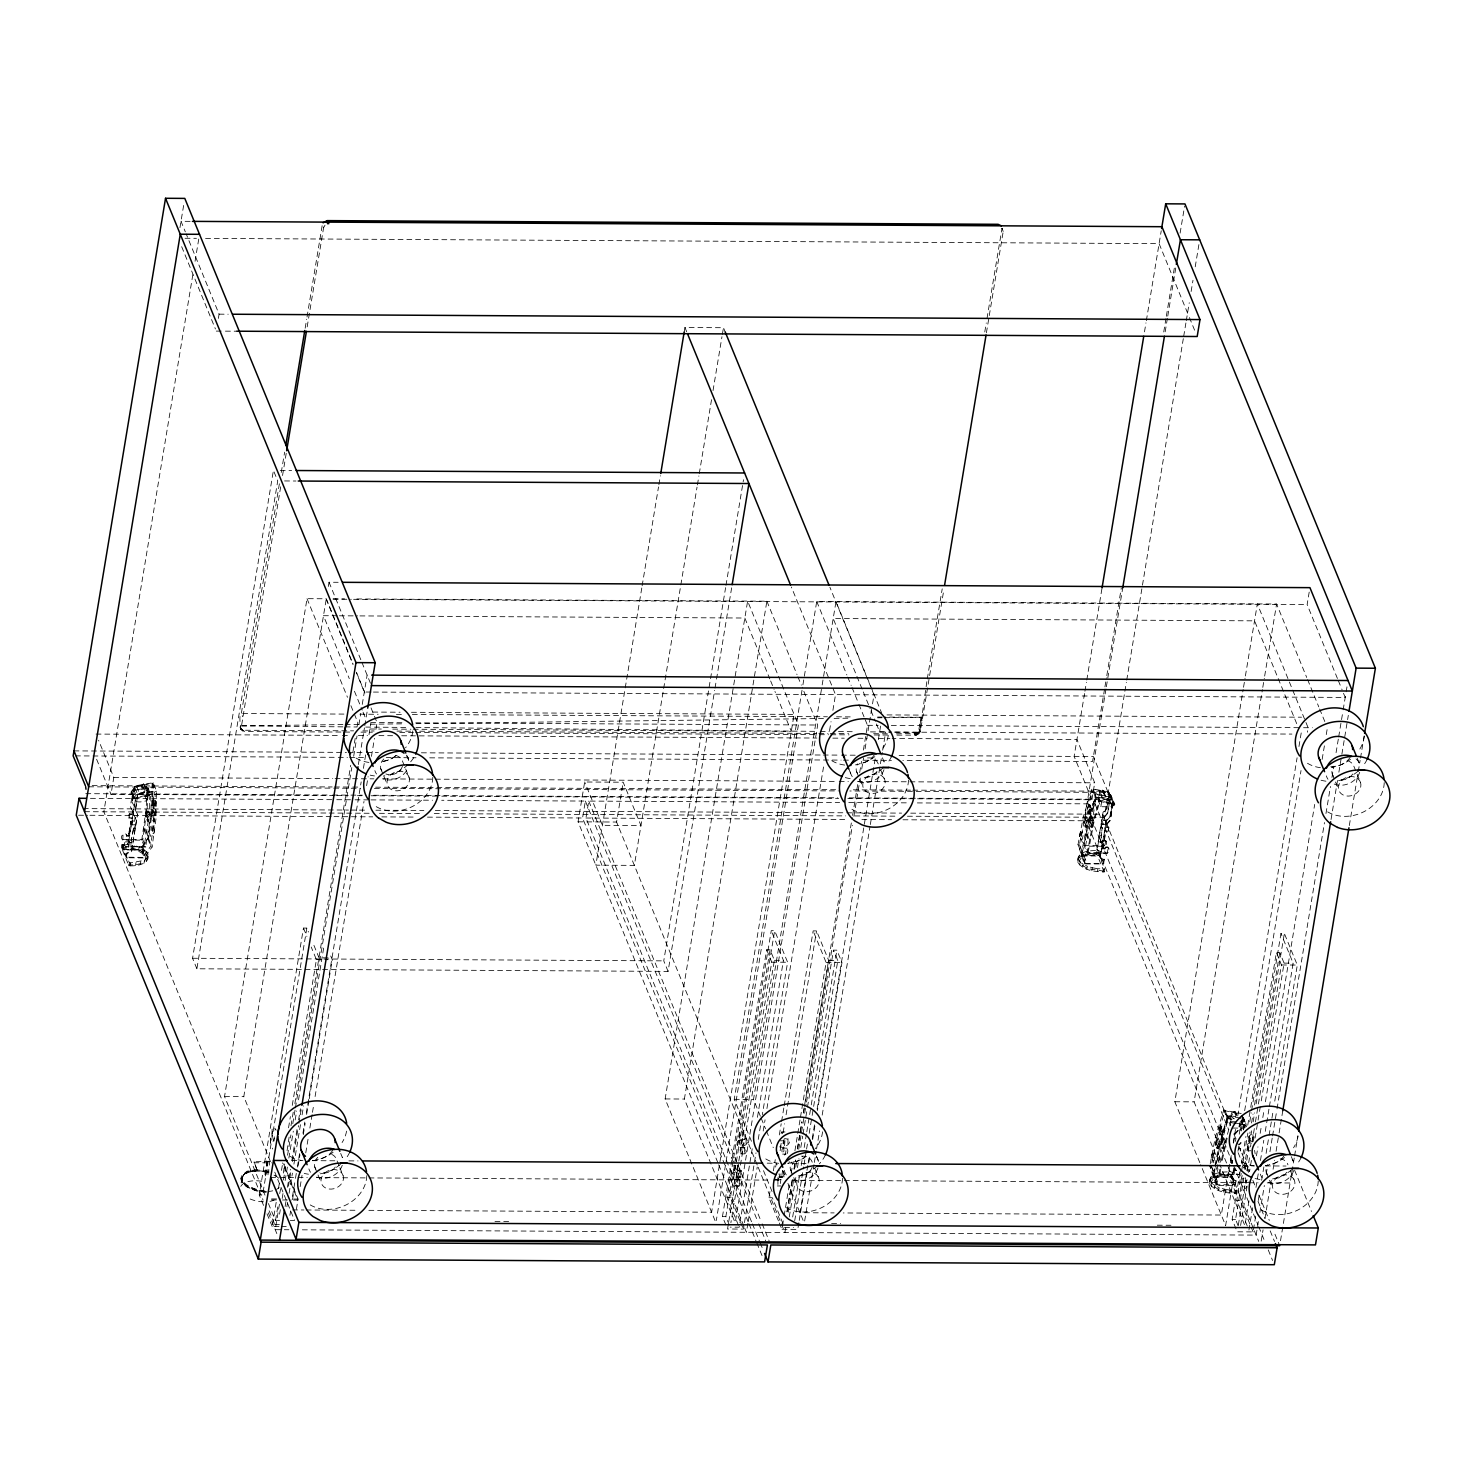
<?xml version="1.0" encoding="UTF-8"?>
<svg xmlns="http://www.w3.org/2000/svg" width="1463" height="1463" viewBox="0 0 1463 1463"><rect width="100%" height="100%" fill="white"/><g stroke="black" fill="none" stroke-linecap="round" stroke-linejoin="round"><path stroke-width="0.75" stroke-dasharray="5 3.75" d="M780.309 1183.512L780.858 1179.763M134.797 786.509L152.152 783.455L151.713 807.594L148.897 831.88L147.763 838.72L141.655 847.059L141.161 849.985L144.215 857.409L126.092 857.19L126.787 852.966L131.359 851.356L137.522 814.159L131.579 851.887L127.007 853.496L126.312 857.72L145.642 857.958L146.099 855.233L152.061 847.095L155.938 819.061L156.614 791.209L153.121 782.705L134.578 785.978L132.145 802.456L134.578 785.978M152.152 783.455C159.668 803.224 152.627 825.662 150.799 846.163L144.709 854.483L144.215 857.409M1114.769 804.211L1112.191 806.771L1100.853 806.716L1098.238 800.334L1099.755 791.209L1102.279 790.02L1106.375 798.396L1111.277 799.456L1114.769 804.211L1110.783 795.104L1108.661 793.074L1103.76 792.013L1103.468 790.495M1243.952 1119.195C1240.715 1120.841 1241.465 1129.271 1245.232 1127.443M1241.355 1115.519L1246.055 1123.968L1246.202 1126.638M153.121 782.705L152.445 810.575L148.568 838.61L142.606 846.748L142.167 849.454L145.642 857.958M153.396 810.118L152.737 816.903L154.475 821.145L153.213 821.145L151.475 816.903L152.262 810.1L153.396 810.118L155.133 814.361L154.475 821.145M896.947 735.103L916.259 735.103L919.002 732.652M280.677 486.795L240.956 729.251L244.65 731.5L351.852 732.103M986.409 332.814L1003.216 231.428L1002.027 228.301L986.629 320.708M273.069 1141.542L274.221 1138.104M780.2 1173.984L779.048 1177.422M1250.572 1146.937L1250.847 1144.432M132.109 814.434L129.476 813.885L132.109 814.434L132.658 811.124L130.298 806.662L132.987 790.441L148.056 787.771L147.196 807.905L142.771 839.634L145.806 847.077L125.397 846.419L144.38 846.528C146.209 826.412 154.511 804.376 145.77 785.156L143.429 783.894L141.49 785.905L144.106 792.269C132.2 792.653 128.598 806.095 146.867 800.645L148.366 791.52L146.044 790.276L144.106 792.269M148.056 787.771C155.334 806.497 147.58 827.674 145.806 847.077M775.591 1167.09L776.304 1163.78L777.164 1164.804M1245.342 1177.733C1250.353 1197.557 1237.369 1183.86 1249.128 1182.086M1090.026 805.052L1091.252 808.051L1090.648 813.007L1088.582 813.135L1090.026 805.052L1088.527 804.668L1087.521 813.117C1093.336 812.312 1088.362 796.183 1089.551 813.135L1090.081 813.666M1223.05 1129.418L1221.751 1134.355L1220.38 1134.483C1218.679 1122.816 1225.994 1127.187 1221.879 1135.032L1220.983 1135.014M342.909 724.569L240.097 725.867C242.803 737.242 237.536 714.968 241.322 713.523L279.396 483.704M144.38 846.528L141.765 840.164L122.801 840.055C118.101 835.775 126.988 830.71 126.531 836.141L128.506 836.159L130.664 821.255L132.091 821.804L130.664 821.255M122.801 840.055L123.02 834.879L126.751 834.879M125.617 846.949C120.899 842.56 129.86 837.677 129.366 843.054L131.341 843.054L131.524 840.073L131.341 843.054M896.435 733.841L919.642 733L926.902 681.228M884.365 717.73L920.922 717.272L918.398 732.341L914.686 733.951L915.198 735.212L915.747 733.841L917.264 734.81L919.477 730.622L920.922 717.272L884.438 717.071M268.808 1169.467L268.79 1172.979M914.686 733.951L916.259 735.103L916.734 733.512L918.179 734.353L918.398 732.341L888.718 732.049L1291.902 734.079M153.213 821.145L154.017 814.342L152.262 810.1M733.823 1165.115L734.298 1170.345L741.247 1170.747L740.772 1177.313L737.37 1177.294L736.584 1175.557L738.669 1164.585M737.224 1165.133L738.285 1173.765L737.37 1177.294M1247.061 1179.8C1246.165 1186.182 1238.832 1179.983 1242.398 1175.649M141.765 840.164L146.19 808.527L147.068 788.52L132.987 790.441M145.715 816.866L146.574 810.063L147.781 810.081L149.519 814.324L148.659 821.127L147.452 821.109L145.715 816.866L146.922 816.884L148.659 821.127M146.922 816.884L147.781 810.081M147.452 821.109L148.312 814.324L146.574 810.063M179.949 227.643L183.68 205.149M192.823 274.751L103.836 811.8L263.084 1200.117M195.054 261.274L198.785 238.798M334.552 795.561L111.005 794.336L113.803 777.402L98.57 740.26M121.356 847.333L121.85 844.389C130.957 844.626 142.313 845.632 148.001 853.734C150.36 864.359 136.534 866.352 128.909 865.767L121.356 847.333C130.463 847.571 141.838 848.595 147.525 856.678L147.781 859.074M122.526 847.278L123.02 844.316M126.312 857.72L122.819 849.235L123.532 845.011L128.086 843.401L135.821 797.335L149.665 794.884M123.532 845.011L123.276 849.893L141.161 849.985M128.817 817.817C138.345 817.561 124.392 820.67 129.476 813.885M127.299 858.232L121.85 844.389M126.531 836.141L126.531 834.331M129.037 818.347L129.695 814.416M128.909 833.709L130.884 821.785M128.506 836.159L128.689 833.179M131.889 813.885L132.658 811.124M123.752 845.541L128.305 843.932L135.821 797.335M128.141 847.626L128.634 844.663M134.925 828.698L133.499 828.149L134.925 828.698L135.492 825.26L131.652 824.711L132.31 820.78L134.943 821.328L132.31 820.78M129.366 843.054L129.366 841.243M131.871 825.242L132.511 821.31M137.833 793.934L135.419 810.411L137.833 793.934L155.188 790.88M133.718 828.68L131.213 840.091L133.499 828.149M134.724 820.798L135.273 817.488L134.943 821.328M218.389 318.404L219.084 314.161L186.203 233.97M134.706 828.168L135.273 824.73L131.652 824.711M128.909 865.767L129.402 862.823L127.354 857.848M130.152 865.84L130.646 862.896L144.49 860.262L148.275 856.129M133.627 848.577L134.121 845.632M146.867 800.645L144.252 794.281L145.77 785.156L147.763 795.232M135.51 865.566L135.986 862.603M138.619 850.076L139.113 847.132M140.229 864.651L140.722 861.707M142.771 852.015L143.264 849.07M144.014 863.207L144.49 860.262M145.806 854.264L146.3 851.32M146.593 861.305L147.068 858.36M147.525 856.678L148.001 853.734M196.883 968.78L192.567 958.265L273.416 470.391L277.732 480.906L196.883 968.78L668.079 971.395L714.657 690.353M281.262 472.439L284.627 452.158M305.164 328.224L306.663 319.208M307.029 316.959L322.335 224.589L323.597 227.679L306.809 329.065M282.542 475.53L286.273 453M264.986 1195.143L224.534 1096.5L307.029 598.678L326.286 598.769L352.967 663.836M270.472 1161.659L243.791 1096.61L326.286 598.769M328.334 586.462L329.029 582.237L338.154 582.292M241.029 1178.959L241.194 1177.953M241.157 1183L241.816 1179.013A19.952 10.15 9.4 0 1 266.522 1171.991M242.492 1177.349L242.657 1176.362M265.992 1192.107L256.409 1190.919L247.156 1187.115A20.317 10.332 9.4 0 1 241.688 1176.289L246.936 1172.174L257.159 1170.546L254.123 1161.768L270.673 1161.421M257.159 1170.546L254.123 1161.768M263.559 1205.421L259.244 1194.905L303.463 928.072L306.846 928.091L308.474 932.041M306.846 928.091L262.627 1194.924L259.244 1194.905M278.976 1226.524L272.191 1226.469L276.269 1201.818M278.5 1188.358L279.25 1183.878M281.481 1170.418L282.597 1163.688M288.54 1127.808L290.387 1116.598M292.253 1105.388L316.41 959.637L311.217 947.018M279.36 1224.659L274.825 1224.641L278.171 1204.451M279.689 1193.589L281.134 1186.511M283.365 1173.07L284.645 1163.999M287.077 1150.65L289.491 1134.721M290.991 1125.705L293.222 1112.191M294.886 1103.559L350.718 765.295M352.949 751.781L355.198 738.248M357.063 727.001L357.813 722.484L354.357 714.09M279.451 1204.177L275.227 1229.688L282.066 1229.725M283.456 1180.019L285.687 1166.505M287.553 1155.24L290.918 1134.941M292.783 1123.675L295.032 1110.143M295.398 1107.893L351.797 767.526M353.68 756.243L357.027 735.962M358.91 724.697L360.776 713.414M362.257 704.398L367.122 675.101M279.561 1214.162L280.311 1209.682M282.176 1198.471L283.292 1191.742M285.139 1180.531L287.37 1167.072M288.851 1158.111L293.313 1131.192M295.179 1119.981L296.66 1111.02M298.525 1099.81L323.78 947.329M287.425 1187.279L290.406 1169.339M291.887 1160.36L297.08 1128.979M298.58 1120L300.427 1108.789M285.12 1206.5L286.273 1199.569M288.467 1186.274L290.753 1172.521M292.563 1161.567L298.525 1125.614M298.891 1123.365L301.579 1107.144M358.362 764.527L364.433 727.879M364.799 725.648L367.414 709.902M286.858 1206.756L287.608 1202.275M289.089 1193.296L292.435 1173.125M293.917 1164.146L300.61 1123.785M302.091 1114.824L303.572 1105.845M292.49 1196.387L295.105 1180.623M295.471 1178.355L296.971 1169.358M297.336 1167.108L299.586 1153.594M302.932 1133.313L304.816 1122.048M306.297 1113.032L361.178 781.9M363.409 768.386L365.659 754.871M369.005 734.591L370.871 723.325M289.893 1215.351L290.643 1210.87M292.509 1199.66L294.356 1188.45M298.068 1166.029L299.933 1154.819M303.28 1134.63L305.145 1123.419M306.627 1114.44L308.858 1100.999M309.223 1098.75L332.266 959.728L330.565 955.595M296.44 1209.17L298.031 1199.057L283.639 1163.981M300.171 1186.639L302.036 1175.374M305.767 1152.844L308.382 1137.08M309.863 1128.064L312.113 1114.55M312.479 1112.301L313.612 1105.534M315.094 1096.537L363.994 801.431M366.61 785.668L368.109 776.652M371.456 756.389L374.455 738.358M375.936 729.36L377.07 722.594L374.473 716.285M717.858 1162.664L578.068 821.822L584.67 781.992L623.183 782.211L640.959 825.553L602.445 825.333L584.67 781.992M748.142 1221.733L582.548 818L585.365 801.066L441.68 800.279M751.543 1221.751L585.95 818.018L588.766 801.084L839.634 802.474M641.782 587.998L595.843 865.163L634.357 865.383L697.028 487.161M642.147 585.767L658.515 486.941M658.899 484.71L660.38 475.713M684.19 331.991L684.94 327.511L723.454 327.712L725.191 331.936M757.231 1164.987L616.581 822.041L623.183 782.211M697.412 484.911L698.893 475.932M699.259 473.683L711.548 399.582M713.03 390.603L721.972 336.691M722.338 334.46L723.454 327.712M668.079 971.395L663.763 960.862L725.611 587.651M725.977 585.401L743.497 479.736M715.023 688.104L716.139 681.356M716.523 679.106L731.793 586.937M715.06 1220.654L665.135 1098.932L747.63 601.11L798.414 724.917L716.303 1220.489M734.316 1220.764L684.391 1099.042L766.886 601.202L353.607 598.934M751.452 1141.286L734.243 1099.316L802.547 687.08M802.913 684.83L816.738 601.476L1276.596 604.018L1306.715 677.479M725.831 1224.86L722.448 1216.613L731.738 1160.543M732.103 1158.312L766.667 949.78L770.068 949.798L774.384 960.313L730.897 1222.666M738.413 1225.226L727.038 1197.484L771.257 930.651L774.659 930.669L787.606 962.233L762.333 1114.715M729.306 1225.043L725.849 1216.631L734.389 1165.06M734.755 1162.811L770.068 949.798M739.931 1220.654L730.439 1197.502L774.659 930.669M766.667 949.78L771.751 962.16L727.532 1228.993L743.387 1229.085L756.024 1152.844M760.376 1116.214L753.5 1099.426L821.804 687.189M822.169 684.94L835.995 601.586L881.586 712.792M735.56 1220.599L817.671 725.026L802.181 687.244M752.22 1148.729L739.217 1227.201L730.165 1227.146M757.432 1117.33L783.437 960.368L771.257 930.651M758.236 1139.384L760.851 1123.694M747.904 1223.287L746.423 1232.285L744.685 1228.06M748.288 1221.038L757.231 1167.053M763.192 1131.045L765.058 1119.798M766.923 1108.552L823.962 764.363M829.539 730.622L831.039 721.625M832.904 710.378L835.519 694.632L791.373 587.029M778.444 1220.874L768.935 1197.722L770.05 1190.992M773.397 1170.802L775.262 1159.592M779.34 1134.941L781.205 1123.73M781.571 1121.481L783.802 1108.021M784.186 1105.79L813.154 930.889L816.555 930.907L828.753 960.624L804.595 1106.375M780.145 1150.65L781.26 1143.92M783.126 1132.709L784.607 1123.749M786.088 1114.769L816.555 930.907M798.871 1222.647L797.756 1229.377L781.9 1229.286L783.747 1218.076M784.131 1215.844L789.691 1182.195M791.19 1173.235L793.037 1162.024M794.903 1150.814L800.096 1119.414M800.48 1117.183L826.101 962.453L813.154 930.889M786.875 1211.876L792.105 1180.33M793.97 1169.065L795.47 1160.068M797.335 1148.802L801.815 1121.755M803.315 1112.758L852.216 817.652M852.582 815.403L858.178 781.626M859.677 772.61L861.542 761.345M863.408 750.08L867.504 725.301L864.926 719.01M787.131 1211.748L792.324 1180.367M794.19 1169.156L795.671 1160.177M797.536 1148.967L801.998 1122.066M803.48 1113.087L804.229 1108.607M785.668 1228.006L784.936 1232.504L758.108 1167.09M788.283 1212.242L793.879 1178.501M795.744 1167.255L796.86 1160.506M798.725 1149.26L804.303 1115.519M804.687 1113.27L806.168 1104.272M806.552 1102.023L852.399 825.315M853.898 816.317L860.226 778.078M861.725 769.081L863.591 757.834M865.072 748.837L867.687 733.073M868.053 730.823L872.149 706.08M872.533 703.831L874.014 694.834L829.887 587.23M789.27 1216.978L795.963 1176.618M797.445 1167.639L798.944 1158.678M800.791 1147.467L802.657 1136.257M803.022 1134.008L807.119 1109.338M807.485 1107.107L833.489 950.145L836.891 950.164L841.975 962.544L817.451 1110.527M792.672 1216.997L799.731 1174.387M801.212 1165.426L802.712 1156.447M804.193 1147.486L806.424 1134.026M806.79 1131.795L810.886 1107.125M811.252 1104.876L836.891 950.164M794.702 1220.782L803.626 1166.962M803.992 1164.713L806.223 1151.271M806.588 1149.022L807.704 1142.292M809.204 1133.331L811.8 1117.622M812.166 1115.391L813.282 1108.661M813.647 1106.412L837.805 960.661L833.489 950.145M807.795 1165.408L799.95 1212.717L834.129 1212.9M808.161 1163.158L809.295 1156.392M812.276 1138.379L814.507 1124.864M817.122 1109.1L875.368 757.688M878.349 739.656L880.689 725.465M799.237 1220.416L807.411 1171.077M808.893 1162.116L810.008 1155.386M812.605 1139.677L815.22 1123.986M804.65 1220.983L813.977 1164.676M814.342 1162.408L816.226 1151.162M816.592 1148.894L819.573 1130.881M822.188 1115.117L869.973 826.778M870.339 824.529L880.049 765.954M880.415 763.704L882.28 752.439M882.664 750.19L885.645 732.158M927.268 678.96L942.209 588.839M984.764 331.973L986.263 322.957M918.983 733.731L918.398 732.341L919.642 733L920.392 731.244L943.854 589.68M1084.558 693.517L1074.135 756.408L1091.91 799.749L847.827 798.396M1084.924 691.268L1086.424 682.288M1086.79 680.039L1102.041 587.943M1144.487 331.863L1145.968 322.866M1146.352 320.635L1161.238 230.77M1104.547 689.128L1092.568 761.491L902.854 760.449M1104.931 686.879L1106.412 677.899M1106.796 675.65L1121.298 588.035M1163.743 331.973L1165.974 318.495M1166.34 316.246L1174.533 266.815M1180.111 233.129L1184.591 206.173M1104.163 859.165L1103.193 863.517L1085.29 863.408L1085.784 860.482L1079.401 844.681L1085.747 813.556L1093.318 789.453L1109.631 792.69L1106.997 808.637L1103.267 812.879L1097.104 850.076L1101.127 851.722L1096.884 849.546L1103.047 812.349L1106.778 808.106L1109.411 792.16L1091.983 788.703L1083.425 816.519L1078.012 844.535L1084.302 863.938L1103.687 863.92L1104.163 859.165L1100.139 857.501L1106.302 820.304L1110.033 816.08L1112.685 800.133L1096.372 796.878L1093.318 789.453M1105.973 688.982L1084.741 817.214L1253.517 1228.737M1106.357 686.732L1122.724 587.907M1165.17 331.827L1167.401 318.349M1167.767 316.099L1175.959 266.687M1077.719 860.207C1078.121 850.954 1090.1 850.515 1097.067 850.57L1104.62 869.004L1104.144 871.948C1095.019 871.71 1083.662 870.704 1077.975 862.621L1079.401 855.032M1077.975 862.621L1078.194 857.263M1079.676 865.017L1080.169 862.073L1078.469 859.659M1078.908 857.976L1081.486 856.074L1081.98 853.13M1096.372 796.878L1088.801 820.981L1082.455 852.106L1079.401 844.681M1085.29 863.408L1082.254 855.983L1082.73 853.039L1085.784 860.482M1102.901 849.217L1105.296 834.861L1103.87 834.312L1105.077 834.331L1102.681 848.686L1104.876 849.235C1106.302 844.535 1112.483 849.729 1107.326 853.185L1087.137 853.075L1084.083 845.632L1090.173 813.903L1095.988 793.806L1110.344 797.152L1107.656 813.391L1104.236 817.287L1103.687 820.597L1106.101 820.597L1105.443 824.529L1101.602 823.98L1105.443 824.529M1091.91 799.749L1094.708 782.815L1076.933 739.492L892.156 738.468M1107.326 853.185L1088.125 852.545L1085.509 846.181L1091.581 814.562L1097.341 794.574L1110.344 797.152M1082.711 867.266L1083.205 864.322L1080.169 862.073M1081.486 856.074L1085.272 854.63L1085.747 851.685M1084.302 863.938L1084.76 861.213L1081.504 853.039L1086.899 825.004L1095.458 797.189L1091.983 788.703M1087.137 853.075L1093.227 821.346L1099.024 801.249L1095.988 793.806M1232.706 1163.25L1092.258 820.816L1095.074 803.882L917.173 802.913M1088.125 852.545L1094.178 820.926L1099.938 800.938L1097.341 794.574M1086.863 869.205L1087.356 866.261L1083.205 864.322M1085.272 854.63L1089.99 853.734L1090.484 850.789M1100.853 806.716L1102.352 797.591L1099.755 791.209M1091.855 870.723L1092.349 867.76L1087.356 866.261M1089.99 853.734L1095.348 853.441L1095.824 850.497M1104.144 871.948L1096.573 853.514L1097.067 850.57M1101.036 827.418L1102.242 827.418L1101.109 836.068L1102.462 827.948L1101.036 827.418L1101.602 823.98M1101.255 827.948L1101.822 824.51M1100.085 842.322L1101.292 836.909L1100.085 842.322L1102.06 842.341C1102.078 836.726 1110.344 842.45 1104.492 846.272L1085.509 846.181M1103.687 820.597L1124.498 693.59M1124.864 691.341L1126.345 682.361M1126.729 680.112L1183.311 338.666M1183.677 336.417L1185.908 322.939M1186.292 320.69L1189.254 302.731M1191.12 291.503L1192.985 280.274M1195.216 266.796L1198.947 244.321M1102.06 842.341L1102.041 840.53M1097.341 871.674L1097.835 868.729L1104.62 869.004M1105.223 823.998L1105.882 820.066L1103.468 820.066M1100.908 851.192L1099.042 855.928M1107.656 813.391L1110.124 796.622M1104.382 859.695L1100.359 858.05L1106.302 820.304M1108.277 831.423L1104.437 830.874L1108.277 831.423L1108.936 827.509L1106.503 827.491L1106.833 823.651L1110.271 819.755L1112.959 803.534L1099.938 800.938M1106.503 827.491L1106.833 823.651M1104.876 849.235C1103.358 846.565 1109.173 845.779 1108.863 848.631M1108.058 830.893L1108.716 826.979L1106.284 826.961M1106.522 820.834L1110.252 816.61L1112.904 800.663L1095.458 797.189M1107.052 824.181L1110.49 820.286L1112.959 803.534M1102.956 872.021L1103.449 869.077M1199.806 1162.61L1174.844 1101.749L1243.166 689.512M1243.532 687.263L1245.031 678.247M1245.397 675.997L1257.339 603.908L1308.123 727.733L1307.373 732.231M1219.063 1162.719L1194.101 1101.858L1262.423 689.622M1262.788 687.372L1264.288 678.357M1264.654 676.107L1276.596 604.018M1233.748 1167.931L1231.937 1178.867L1235.961 1180.513L1235.266 1184.737L1217.088 1184.756L1217.582 1181.83L1211.199 1166.029L1217.545 1134.904L1225.116 1110.801L1239.399 1113.636M1209.499 1181.574C1209.919 1172.302 1221.898 1171.863 1228.865 1171.918L1236.418 1190.352L1235.942 1193.314C1226.817 1193.077 1215.46 1192.052 1209.773 1183.969L1211.199 1176.398M1209.773 1183.969L1209.992 1178.611M1337.42 678.448L1307.136 604.566L1309.239 591.875M1216.1 1185.286L1209.81 1165.901L1216.558 1182.561L1216.1 1185.286L1234.315 1185.78L1235.485 1185.268L1235.961 1180.513M1211.474 1186.365L1211.967 1183.421L1210.267 1181.025M1210.706 1179.343L1213.284 1177.441L1213.76 1174.478M1217.582 1181.83L1214.253 1173.454L1215.095 1168.315M1217.088 1184.756L1214.052 1177.331L1214.528 1174.405M1216.521 1163.14L1221.971 1135.27L1227.768 1115.172L1236.473 1116.891M1240.277 1118.134L1229.139 1115.922L1223.361 1135.91L1217.307 1167.529L1219.923 1173.893L1239.124 1174.533L1218.935 1174.423L1215.881 1166.999M1214.509 1188.633L1215.003 1185.67L1211.967 1183.421M1213.284 1177.441L1217.051 1175.978L1217.545 1173.033M1218.935 1174.423L1219.886 1168.644M1219.923 1173.893L1220.874 1168.132M1218.661 1190.571L1219.154 1187.627L1215.003 1185.67M1236.564 1115.025L1234.882 1111.478L1231.535 1112.575L1230.036 1121.7L1236.838 1121.737M1217.051 1175.978L1221.788 1175.082L1222.282 1172.137M1223.653 1192.071L1224.147 1189.126L1219.154 1187.627M1221.788 1175.082L1227.128 1174.789L1227.622 1171.845M1231.206 1155.587L1221.312 1215.04L843.237 1212.955M1233.254 1142.95L1235.504 1129.436M1237.735 1115.922L1297.096 757.761M1298.961 746.496L1301.576 730.732M1235.942 1193.314L1228.371 1174.88L1228.865 1171.918M1230.346 1162.683L1231.425 1156.117M1233.602 1142.987L1234.845 1133.697L1238.576 1129.473L1239.563 1123.493M1231.663 1163.14L1232.76 1160.196M1235.266 1141.414L1236.016 1138.635M1231.883 1163.67L1232.065 1160.689M1235.065 1134.227L1238.777 1130.003L1240.807 1117.769M1229.139 1193.022L1229.633 1190.077L1236.418 1190.352M1232.706 1172.558L1228.682 1170.894L1232.706 1172.558L1230.84 1177.276M1239.234 1134.209L1241.593 1120.018M1236.18 1181.043L1232.157 1179.397L1233.967 1168.443M1240.167 1130.387L1242.142 1118.518M1236.674 1170.583L1234.699 1170.583L1235.119 1168.114M1238.301 1148.839L1240.514 1148.327L1240.075 1152.789L1240.734 1148.857L1238.301 1148.839L1238.85 1145.529L1241.136 1142.932M1234.955 1169.248L1225.628 1225.573L1200.666 1164.713M1237.954 1151.235L1238.704 1146.718M1241.301 1130.954L1243.166 1119.689M1244.666 1110.673L1301.028 770.526M1243.184 1129.271L1244.483 1121.481M1243.367 1129.985L1244.684 1122.011L1240.331 1121.133M1244.227 1128.083L1244.757 1124.882L1233.547 1122.651M1234.754 1193.369L1235.247 1190.425M1255.693 1216.192L1253.096 1231.901L1237.223 1231.809L1232.157 1219.429L1239.947 1172.338M1241.447 1163.359L1245.909 1136.458M1247.756 1125.248L1250.353 1109.557M1250.737 1107.308L1276.376 952.578L1279.759 952.596L1284.093 963.129L1260.667 1104.4M1247.299 1226.049L1236.747 1200.3L1241.191 1173.399M1241.575 1171.15L1247.884 1133.039M1249.749 1121.81L1251.231 1112.849M1251.597 1110.6L1280.966 933.467L1284.349 933.485L1297.297 965.05L1274.639 1101.84M1238.137 1225.756L1235.558 1219.447L1242.617 1176.837M1244.099 1167.876L1250.042 1131.996M1251.523 1123.017L1253.023 1114.056M1254.504 1105.077L1279.759 952.596M1253.096 1231.901L1240.13 1200.318L1243.861 1177.898L1242.764 1182.269M1245.342 1168.919L1251.651 1130.808M1253.151 1121.828L1254.632 1112.868M1256.114 1103.907L1284.349 933.485M1238.338 1225.08L1245.781 1180.239M1247.262 1171.26L1249.493 1157.8M1252.09 1142.109L1255.071 1124.169M1255.437 1121.938L1258.034 1106.229M1258.418 1103.998L1281.442 964.977L1276.376 952.578M1240.606 1225.482L1247.299 1185.121M1251.377 1160.452L1249.53 1171.662L1239.015 1146.535M1255.108 1138.031L1257.705 1122.34M1258.07 1120.091L1260.301 1106.631M1249 1200.885L1244.885 1225.665L1219.923 1164.804M1256.461 1155.843L1257.942 1146.827M1260.192 1133.313L1261.307 1126.547M1262.807 1117.549L1263.922 1110.783M1265.422 1101.767L1314.688 804.431M1322.15 759.37L1324.399 745.856M1326.264 734.591L1327.38 727.843M1248.927 1230.017L1252.639 1207.597M1255.986 1187.407L1258.582 1171.717M1260.448 1160.506L1263.794 1140.317M1265.276 1131.356L1268.988 1108.936M1269.372 1106.686L1293.146 963.184L1280.966 933.467M1258.29 1200.501L1259.405 1193.771M1261.636 1180.312L1263.867 1166.871M1266.098 1153.411L1268.695 1137.72M1269.061 1135.471L1273.157 1110.801M1258.363 1221.568L1256.114 1235.101L300.317 1229.816M1259.862 1212.553L1264.343 1185.505M1266.208 1174.222L1267.708 1165.206M1269.939 1151.692L1272.188 1138.159M1272.554 1135.91L1276.669 1111.112M1277.034 1108.844L1324.49 822.535M1325.972 813.519L1330.47 786.472M1331.952 777.456L1333.817 766.173M1336.066 752.659L1338.316 739.126M1338.682 736.877L1342.796 712.079M1343.162 709.829L1345.923 693.206M1346.161 691.78L1347.313 684.739M1261.179 1241.136L1263.063 1229.834M1264.91 1218.661L1271.274 1180.239M1273.103 1169.23L1274.584 1160.232M1276.083 1151.253L1278.735 1135.16M1279.119 1132.892L1282.777 1110.801M1331.037 819.536L1337.511 780.492M1338.883 772.19L1341.608 755.768M1341.882 754.158L1348.319 715.334M1294.225 1158.093L1279.686 1245.726L1273.633 1230.95M1294.59 1155.843L1297.937 1135.617M1349.325 825.534L1357.883 773.854M1358.267 771.604L1360.115 760.376M1360.499 758.127L1364.211 735.651M1083.48 822.846L1085.089 816.061L1086.204 816.061L1087.96 820.304L1086.497 827.107L1085.217 827.089L1083.48 822.846L1084.741 822.864L1086.497 827.107M1085.217 827.089L1086.826 820.304L1085.089 816.061M1210.23 1163.743L1215.223 1137.867L1223.781 1110.051L1241.209 1113.526M1215.278 1144.194L1216.887 1137.409L1218.002 1137.409L1219.74 1141.652L1218.295 1148.455L1217.015 1148.455L1215.278 1144.194L1216.539 1144.212L1218.295 1148.455M1217.015 1148.455L1218.624 1141.652L1216.887 1137.409M1089.295 822.883L1090.703 816.08L1091.91 816.098L1093.647 820.341L1092.239 827.125L1091.032 827.125L1089.295 822.883L1090.502 822.883L1092.239 827.125M1090.502 822.883L1091.91 816.098M1091.032 827.125L1092.44 820.341L1090.703 816.08M1223.708 1137.446L1222.3 1144.249L1224.037 1148.492L1222.83 1148.473L1221.093 1144.231L1222.501 1137.446L1223.708 1137.446L1225.445 1141.689L1220.837 1162.884L1217.801 1155.459M1222.83 1148.473L1224.238 1141.689L1222.501 1137.446M781.041 1133.569L781.809 1131.941L785.21 1131.96M1084.741 822.864L1086.204 816.061M1216.539 1144.212L1218.002 1137.409M1215.387 1166.596L1220.599 1142.329L1228.17 1118.226L1225.116 1110.801M274.258 1136.769L274.056 1140.994M269.576 1161.841L269.302 1165.206M1243.532 1167.931C1245.488 1162.792 1250.956 1168.608 1248.305 1172.375M787.076 1153.758C790.788 1146.992 779.779 1145.017 782.266 1152.698C786.271 1158.97 785.43 1150.814 786.545 1147.614M1105.845 841.079L1104.492 846.272M1225.006 1142.694L1230.822 1122.596L1227.768 1115.172M1227.128 1138.287L1221.843 1162.354L1219.228 1155.989M323.597 227.679L325.024 225.192M1223.781 1110.051L1227.256 1118.537L1218.697 1146.37L1213.302 1174.387L1216.558 1182.561M141.49 785.905C135.017 785.594 126.476 792.544 133.81 799.072M1107.107 852.655L1108.588 847.479M1239.124 1174.533L1240.661 1169.998M274.879 1130.076L275.501 1129.143L276.123 1130.204M784.15 1139.055C780.236 1154.069 797.682 1139.384 784.625 1138.635M777.255 1180.22L781.096 1179.507M240.865 728.921L240.353 727.788L243.626 731.39L244.138 730.238L353.625 730.842M152.81 799.072C155.444 829.521 152.938 775.079 152.335 807.155L153.761 807.704M1253.151 1141.25C1257.942 1126.528 1239.618 1140.28 1252.931 1141.341M152.17 825.79C151.055 827.857 149.903 834.203 153.78 833.617C156.651 824.035 151.731 822.59 152.097 833.599M152.865 807.704L154.054 802.09M153.999 825.809L152.938 829.814L153.78 833.617M1080.663 831.716C1079.42 833.727 1078.194 840.146 1082.108 839.543C1085.235 829.996 1080.334 828.533 1080.426 839.524M1220.325 1126.016L1219.1 1130.643L1219.904 1135.014L1221.898 1130.405L1221.148 1126.035L1220.069 1135.014L1219.1 1130.643L1221.148 1126.035M1221.824 1126.4L1220.91 1130.661L1221.879 1135.032M1212.461 1153.063C1211.218 1155.075 1209.992 1161.494 1213.906 1160.89C1217.033 1151.344 1212.132 1149.881 1212.224 1160.89M1107.436 812.861L1104.236 817.287M1238.631 1144.999L1240.917 1142.402M1082.492 831.734L1081.303 835.739L1082.108 839.543M1214.29 1153.082L1213.101 1157.105L1213.906 1160.89M1089.35 804.668L1087.356 809.295L1088.271 813.666M1088.125 813.666L1089.478 809.039L1088.527 804.668M1089.185 813.666L1091.252 808.051M276.47 1189.474L279.177 1187.609M1098.238 800.334C1100.908 799.968 1113.892 803.187 1111.642 796.238M270.6 1137.976L270.582 1144.999L270.6 1137.976L273.983 1137.995M738.394 1140.555C733.512 1145.364 743.021 1151.911 742.692 1144.066C740.644 1134.886 738.303 1143.17 738.376 1147.595M741.796 1140.573C738.614 1143.865 744.758 1152.826 740.662 1153.813C737.224 1138.726 754.158 1154.289 741.101 1154.398M779.633 1146.809L783.912 1147.705L783.93 1140.921L782.815 1143.444L783.985 1150.412L783.016 1154.618M780.273 1147.815L781.169 1143.353M1251.487 1143.389C1245.488 1140.207 1245.415 1153.557 1251.468 1150.43M1248.085 1150.412L1248.104 1143.371M740.79 1170.29L740.772 1177.313M782.705 1170.51C779.121 1186.164 789.727 1168.882 779.304 1170.491M1112.502 806.716L1110.015 800.279M1241.685 1121.7L1244.41 1128.01M1102.261 841.06L1105.991 841.115M1082.254 855.983L1100.414 855.965M1214.052 1177.331L1232.212 1177.313M272.118 1129.125C271.368 1149.296 271.515 1124.297 275.501 1129.143M743.314 1131.722C740.388 1134.959 744.557 1142.384 744.118 1134.337C739.382 1122.907 734.426 1145.748 746.112 1138.433C750.921 1143.408 741.247 1149.68 741.759 1141.798C741.979 1134.319 745.362 1143.188 742.619 1145.438M739.821 1138.525L739.912 1131.704M1253.005 1134.538L1252.712 1141.213M1249.53 1141.323L1249.621 1134.52M266.833 1160.872L266.741 1167.913L266.833 1160.872L270.234 1160.89M746.112 1138.433L746.002 1145.456M788.008 1138.653L787.917 1145.694M784.515 1145.675L785.064 1139.165M734.536 1170.491L735.267 1164.566M1247.738 1166.285L1246.805 1170.601M265.352 1169.833C263.559 1192.436 267.839 1153.74 268.022 1175.777M733.146 1172.412C728.245 1176.984 737.571 1183.841 737.407 1176.069C735.542 1166.761 733.018 1175.008 733.054 1179.452M736.547 1172.43L736.456 1179.471M774.969 1179.672L778.59 1179.617L779.084 1173.783M129.585 841.774L125.379 841.883M1106.065 796.86L1102.352 797.591L1099.134 794.921M744.649 1147.394L744.502 1154.417M138.052 794.464L156.614 791.209M136.041 797.865L151.091 795.214M736.017 1179.251C731.079 1183.311 740.022 1190.754 740.187 1183.165C738.669 1173.6 735.834 1181.83 735.779 1186.237M739.418 1179.269L739.162 1186.255M121.685 848.138L137.577 850.625L144.142 854.465L145.934 858.854C142.899 864.98 134.523 864.889 128.579 864.962M1103.815 871.162L1087.923 868.656L1081.358 864.816L1079.548 860.427C1082.602 854.301 1090.977 854.41 1096.903 854.319M1235.613 1192.51L1219.721 1190.004L1213.156 1186.182L1211.346 1181.775C1214.381 1175.649 1222.757 1175.758 1228.701 1175.667M345.195 724.551L358.892 724.368M370.322 724.222L404.593 723.801M416.022 723.655L824.967 718.479M834.111 718.37L850.094 718.168M877.507 717.821L882.079 717.766M190.135 221.352L181.01 221.297L185.326 231.849M185.051 238.268L196.444 238.323M205.57 238.378L1159.098 243.644L1188.541 315.405M219.084 314.161L228.21 314.216M216.286 331.095L223.126 331.132M225.412 331.15L236.823 331.205M280.238 470.428L291.631 470.483M284.553 480.943L295.947 481.016M333.107 598.806L344.5 598.879M333.07 599.19L351.321 599.3M353.607 599.318L1307.136 604.566M337.148 615.777L323.469 615.704L349.291 678.649M339.416 615.795L357.63 615.886M359.916 615.905L744.832 618.026L769.794 678.869M371.163 692.054L364.324 692.017L356.533 673.035M373.449 692.072L1345.21 697.43L1341.754 689M372.754 712.06L400.076 712.225M411.469 712.28L794.098 714.401L711.603 1212.224L367.688 1210.322M886.999 714.913L1301.54 717.199M343.933 714.09L241.322 713.523L242.584 716.614M359.898 714.182L378.149 714.273M396.4 714.383L403.239 714.419M412.347 714.474L827.418 716.76M836.543 716.815L850.222 716.888M877.599 717.035L882.152 717.053M370.651 722.557L404.391 722.74M415.785 722.813L817.671 725.026M867.504 725.301L878.202 725.355M891.314 725.429L1301.284 727.696M1303.57 727.714L1312.402 727.751M369.938 728.995L381.331 729.049M392.724 729.123L410.938 729.214M413.206 729.232L791.3 731.317L774.951 691.45M362.751 730.897L374.144 730.97M396.948 731.098L410.646 731.171M419.753 731.207L816.61 733.402M818.896 733.42L828.021 733.475M830.307 733.475L848.54 733.585M873.63 733.713L887.328 733.804M360.977 732.14L372.37 732.213M399.746 732.36L413.426 732.433M415.711 732.451L817.122 734.664M819.408 734.682L828.533 734.737M830.801 734.737L849.052 734.847M874.143 734.975L887.822 735.048M96.028 734.079L340.129 735.414M342.397 735.432L349.236 735.468M358.362 735.523L367.487 735.56M378.899 735.633L392.596 735.706M401.703 735.761L816.884 738.047M832.849 738.138L844.261 738.193M857.94 738.266L867.065 738.321M878.477 738.394L889.888 738.449M73.973 750.885L346.438 752.403M348.249 752.403L364.689 752.494M366.536 752.512L378.368 752.567M421.399 752.805L821.383 755.018M823.212 755.018L839.671 755.109M841.444 755.127L855.672 755.201M899.105 755.438L1093.391 756.517L1108.113 792.416L849.838 790.989M75.436 755.877L335.996 757.322M338.282 757.34L347.426 757.377M349.712 757.395L365.713 757.487M386.287 757.596L416.004 757.761M429.72 757.834L841.134 760.102M843.419 760.12L850.277 760.157M863.993 760.23L891.424 760.376M113.803 777.402L332.796 778.609M335.082 778.627L373.87 778.846M382.995 778.883L433.176 779.176M435.462 779.176L836.946 781.407M839.213 781.407L848.339 781.461M857.464 781.516L907.663 781.791M909.931 781.809L1094.708 782.815M92.187 785.631L332.192 786.948M334.478 786.966L350.48 787.039M352.766 787.057L359.624 787.094M375.625 787.185L837.33 789.727M853.331 789.819L910.461 790.148M912.747 790.148L1104.748 791.209M88.694 786.801L360.703 788.301M374.418 788.374L838.409 790.934M85.787 793.659L330.345 795.012M332.631 795.012L348.633 795.104M350.919 795.122L362.349 795.177M373.778 795.25L837.769 797.81M849.198 797.865L1105.187 799.292M131.195 792.69L132.895 794.208L144.252 794.281M336.837 795.579L348.249 795.634M357.374 795.689L361.928 795.726M371.053 795.762L439.485 796.146M441.771 796.165L838.701 798.341M90.45 798.341L334.478 799.694M336.764 799.694L352.729 799.786M355.015 799.804L368.694 799.877M370.98 799.895L432.554 800.224M848.759 802.529L908.048 802.858M83.3 808.6L348.45 810.063M350.736 810.063L366.738 810.155M375.881 810.209L423.868 810.465M435.297 810.539L844.444 812.788M846.73 812.806L901.574 813.117M910.718 813.154L1102.718 814.214L1230.365 1125.431M84.58 811.691L326.852 813.026M329.138 813.044L370.285 813.263M379.429 813.318L422.862 813.556M434.292 813.611L845.705 815.897M854.849 815.933L895.996 816.171M907.426 816.226L1103.998 817.323M148.312 814.324L149.519 814.324M154.017 814.342L155.133 814.361M1086.826 820.304L1087.96 820.304M1092.44 820.341L1093.647 820.341M78.527 815.22L87.652 815.275M89.938 815.275L331.68 816.61M333.966 816.628L372.736 816.848M381.861 816.884L416.059 817.086M427.47 817.14L582.548 818M585.95 818.018L848.229 819.463M861.908 819.536L891.57 819.701M902.964 819.774L1092.258 820.816M151.475 816.903L152.737 816.903M578.068 821.822L616.581 822.041M126.312 835.611L128.287 835.629M1099.865 841.792L1101.84 841.81M122.581 839.524L142.771 839.634M1084.083 845.632L1104.272 845.742M129.146 842.523L131.121 842.523M1102.681 848.686L1104.656 848.705M123.88 849.363L142.167 849.454M1080.828 855.453L1099.097 855.544M328.096 957.844L319.044 957.808L312.533 941.953M774.384 960.313L783.437 960.368M828.753 960.624L837.805 960.661M1284.093 963.129L1293.146 963.184M192.567 958.265L663.763 960.862M316.41 959.637L327.73 959.71M771.751 962.16L787.606 962.233M826.101 962.453L841.975 962.544M1281.442 964.977L1297.297 965.05M224.534 1096.5L243.791 1096.61M665.135 1098.932L684.391 1099.042M734.243 1099.316L753.5 1099.426M1174.844 1101.749L1194.101 1101.858M1232.651 1128.064L1243.989 1128.119M1218.624 1141.652L1219.74 1141.652M1224.238 1141.689L1225.445 1141.689M780.291 1140.793L783.693 1140.811M1221.093 1144.231L1222.3 1144.249M741.668 1147.906L745.069 1147.925M783.583 1148.144L786.966 1148.162M740.68 1153.868L744.082 1153.886M782.595 1154.088L785.997 1154.106M291.759 1160.543L300.903 1160.598M312.332 1160.671L337.478 1160.799M348.907 1160.872L358.051 1160.909M767.179 1163.176L776.323 1163.231M806.04 1163.396L787.752 1163.286A35.386 29.059 -22.3 0 0 805.052 1157.452M1242.617 1165.792L1254.029 1165.865M1265.458 1165.92L1286.032 1166.029M253.959 1162.756L271.606 1162.847M1236.454 1170.053L1234.699 1170.583M737.864 1170.802L741.266 1170.821M1212.626 1176.801L1230.895 1176.892M736.895 1176.764L740.278 1176.782M778.791 1176.984L782.193 1177.002M779.285 1177.532L782.668 1177.55M270.673 1177.368L277.531 1177.404A19.184 9.766 9.4 0 0 273.983 1175.155M279.817 1177.422L295.819 1177.514M298.105 1177.532L307.248 1177.569M316.392 1177.624L366.683 1177.898M368.969 1177.916L771.239 1180.129M773.525 1180.147L781.699 1180.038M791.812 1180.257L842.103 1180.531M844.389 1180.55L1246.659 1182.762M1248.945 1182.781L1258.089 1182.817M1267.232 1182.872L1290.092 1183M735.395 1185.707L738.797 1185.725M777.31 1185.944L780.712 1185.963M727.038 1197.484L730.439 1197.502M768.935 1197.722L772.336 1197.74L783.711 1225.464M1236.747 1200.3L1240.13 1200.318M271.569 1198.91L280.384 1198.965M293.624 1199.038L298.031 1199.057M271.405 1199.916L280.219 1199.971M282.432 1199.971L291.247 1200.026M293.46 1200.044L297.867 1200.062L282.633 1162.92M292.527 1209.919L303.92 1209.974M306.188 1209.992L358.581 1210.285M722.448 1216.613L725.849 1216.631M1232.157 1219.429L1235.558 1219.447M279.598 1220.343L275.318 1220.325L268.424 1203.537M290.296 1220.398L294.575 1220.416L274.77 1172.156M494.988 1221.532L508.667 1221.605M831.606 1223.397L840.713 1223.434M1157.306 1225.189L1170.967 1225.263M784.534 1227.457L793.586 1227.512M281.243 1226.524L288.046 1226.561M284.352 1229.725L288.906 1229.761M342.872 726.855L240.097 725.867L240.773 727.495M345.158 726.873L356.57 726.983M365.713 727.074L406.824 727.458M415.949 727.55L817.908 731.372M820.194 731.409L829.338 731.482M838.464 731.573L854.465 731.719M870.448 731.884L886.432 732.03L879.647 731.811L876.209 723.417M257.323 1169.559L247.101 1171.186L241.852 1175.301A20.317 10.332 9.4 0 0 247.32 1186.127L256.574 1189.931L266.156 1191.101M1095.348 853.441L1096.573 853.514M129.402 862.823L130.646 862.896M1227.128 1174.789L1228.371 1174.88M1092.349 867.76L1097.835 868.729M1224.147 1189.126L1229.633 1190.077M1099.024 801.249L1113.178 804.065M1228.17 1118.226L1232.248 1119.049M1227.256 1118.537L1231.608 1119.414M1230.822 1122.596L1244.757 1124.882M1242.599 1120.621L1243.971 1121.883M122.819 849.235L123.825 849.747M919.55 731.829L919.477 730.622M781.809 1131.941L782.559 1133.715M1244.336 1166.267L1245.178 1168.992M778.353 1179.69L777.603 1177.843M132.511 794.08L135.126 800.444M1230.932 1116.287L1234.15 1118.939L1231.535 1112.575M130.993 839.561L131.743 840.603M777.932 1179.489L777.914 1186.456L777.072 1185.158M240.353 727.788L240.115 726.873L240.956 729.251M131.926 801.925L134.249 806.204M135.199 809.88L137.741 814.69M135.492 818.018L133.352 814.086M1254.577 1150.375L1255.181 1153.923M919.715 729.616L920.392 731.244M1189.401 317.508L1194.594 330.181M1338.298 680.551L1340.894 686.879M1357.298 758.328L1359.859 764.6A17.684 14.52 -22.3 0 0 1355.488 758.401M1360.572 782.668A11.503 9.436 -22.3 0 0 1341.864 780.309A11.503 9.436 -22.3 0 0 1346.6 796A11.503 9.436 -22.3 0 0 1360.572 782.668L1353.988 766.575A11.503 9.436 -22.3 0 0 1348.849 761.254M1307.593 679.564L1318.766 706.848M1319.626 708.952L1324.801 721.552M1332.171 773.909L1334.658 779.944M1335.481 781.955L1338.773 790.002M1296.693 723.636L1254.541 620.842L833.179 618.52L862.439 689.841M1001.936 228.338L1003.216 231.428M1291.299 1156.593L1293.877 1162.847A17.684 14.52 -22.3 0 0 1292.176 1159.464M1294.59 1170.199L1311.506 1211.474M1290.476 1170.857L1294.59 1180.915A11.503 9.436 -22.3 0 1 1280.619 1194.265A11.503 9.436 -22.3 0 1 1275.882 1178.575A11.503 9.436 -22.3 0 1 1294.572 1180.934M1266.172 1172.174L1268.659 1178.209M1269.482 1180.22L1272.773 1188.267M1243.44 1117.604L1246.567 1125.559M1110.783 795.104L1113.398 801.468M1242.581 1116.452L1245.196 1122.834M1109.429 793.806L1114.221 805.473M1241.886 1116.744L1246.001 1126.821M1109.576 794.153L1112.173 800.535M1108.186 792.909L1110.801 799.273M1109.576 800.407L1112.191 806.771M1103.541 790.733L1106.375 798.396M1235.247 1111.843L1236.637 1115.263M1102.279 790.02L1104.876 796.384M1234.059 1111.368L1236.034 1116.141M1229.139 1115.922L1231.736 1122.286M1233.821 1133.88L1238.155 1144.432M1252.858 1180.312L1255.455 1186.639M1258.93 1195.07L1269.299 1220.398M1095.074 803.882L1228.573 1129.399M1238.1 1152.661L1245.05 1169.559M1258.052 1201.269L1264.983 1218.185M1270.177 1230.858L1274.511 1241.429M1105.772 840.585L1106.028 841.737M1233.565 1165.353L1257.851 1224.549M1258.71 1226.652L1264.782 1241.447M1268.238 1249.914L1272.572 1260.484M1254.376 1230.84L1258.71 1241.41M1100.139 856.074L1103.193 863.517M1231.937 1177.441L1234.991 1184.865M1087.43 834.641L1090.045 841.006M1086.003 834.111L1089.039 841.536M1080.535 837.824L1083.589 845.248M1212.333 1159.171L1213.851 1162.884M1211.199 1166.029L1214.253 1173.454M1078.012 844.535L1084.76 861.213M920.922 717.272L922.184 720.363M863.298 691.944L870.174 708.732M871.034 710.835L875.349 721.314M882.427 757.779L884.146 761.967A17.684 14.52 -22.3 0 0 882.445 758.566M816.738 601.476L846.858 674.937M847.717 677.04L851.155 685.434M852.015 687.519L858.05 702.222M858.909 704.306L864.066 716.907M880.744 769.977L884.859 780.035A11.503 9.436 -22.3 0 1 870.887 793.367A11.503 9.436 -22.3 0 1 866.151 777.694A11.503 9.436 -22.3 0 1 884.841 780.035M684.94 327.511L686.677 331.717M856.44 771.275L858.927 777.31M859.75 779.322L863.042 787.368M848.869 769.081L850.57 773.25M766.886 601.202L797.024 674.662M797.884 676.766L801.322 685.159M770.654 680.972L774.092 689.366M816.427 1156.044L818.146 1160.232M814.745 1168.242L818.878 1178.3A11.503 9.436 -22.3 0 1 804.888 1191.632A11.503 9.436 -22.3 0 1 800.151 1175.959A11.503 9.436 -22.3 0 1 818.841 1178.3M790.459 1169.54L792.928 1175.575M793.751 1177.587L797.061 1185.633M761.235 1118.299L765.533 1128.796M766.411 1130.899L773.287 1147.687M782.76 1170.766L784.479 1174.972M787.917 1183.366L803.406 1221.148M763.503 1170.674L772.098 1191.65M779.304 1222.977L781.9 1229.286M588.766 801.084L761.272 1221.733M762.15 1223.836L769.081 1240.752M585.365 801.066L757.871 1221.715M758.748 1223.818L765.679 1240.734M752.403 1223.854L759.334 1240.77M760.211 1242.892L762.808 1249.219M749.001 1223.836L755.932 1240.752M756.81 1242.873L762.881 1257.668M718.717 1164.767L743.826 1225.957M740.79 1222.757L743.387 1229.085M406.696 755.164L408.415 759.334M329.029 582.237L361.068 660.325M361.928 662.428L371.437 685.617M409.11 777.42A11.503 9.436 -22.3 0 0 390.42 775.061A11.503 9.436 -22.3 0 0 395.156 790.751A11.503 9.436 -22.3 0 0 409.11 777.42L402.544 761.309A11.503 9.436 -22.3 0 0 394.699 755.31M356.405 672.212L365.878 695.309M371.017 707.873L373.614 714.2M181.668 246.68L215.427 328.992M326.231 599.153L353.058 664.586M354.448 691.231L362.202 710.122M363.062 712.207L365.64 718.498M380.727 768.66L383.196 774.695M384.019 776.707L387.329 784.735M307.029 598.678L347.481 697.302M350.919 705.696L353.497 711.987M241.358 730L240.792 728.592L242.73 731.098L244.138 730.238L244.65 731.5L241.413 729.269L243.626 731.39M303.463 928.072L306.901 936.485M340.696 1153.429L342.415 1157.599A17.684 14.52 -22.3 0 0 340.733 1154.216M339.014 1165.609L336.545 1159.574A11.503 9.436 -22.3 0 0 328.7 1153.575M339.837 1167.62L343.147 1175.667A11.503 9.436 -22.3 0 1 329.157 1189.017A11.503 9.436 -22.3 0 1 324.42 1173.326A11.503 9.436 -22.3 0 1 343.128 1175.685M314.728 1166.925L317.197 1172.96M318.02 1174.954L321.33 1183M143.648 783.912L146.245 790.294M142.13 784.625L144.746 790.989M136.772 786.728L139.387 793.111M134.98 787.972L137.595 794.354M133.462 788.904L136.059 795.269M148.897 831.88L151.933 839.305M132.895 794.208L135.51 800.572M131.176 791.611L133.791 797.993M131.323 792.891L133.938 799.255M144.672 828.113L147.726 835.538M148.568 838.61L152.061 847.095M143.685 828.625L146.3 834.989M147.763 838.72L150.799 846.163M142.606 846.748L146.099 855.233M141.655 847.059L144.709 854.483M96.613 759.242L111.005 794.336M269.137 1210.779L274.825 1224.641M268.278 1212.772L277.805 1235.997M267.016 1213.851L272.191 1226.469M917.63 733L918.179 734.353M916.734 733.512L917.264 734.81M915.747 733.841L916.259 735.103M1100.889 835.538L1101.511 837.439M1235.339 1112.081L1235.558 1113.38M272.465 1148.089L272.484 1149.004M266.869 1191.851A19.952 10.15 9.4 0 1 241.816 1179.013M275.428 1175.685A19.952 10.15 9.4 0 1 278.592 1178.19M274.038 1200.19A19.952 10.15 9.4 0 1 269.978 1201.342M263.541 1201.818A19.952 10.15 9.4 0 1 247.375 1197.667M240.792 1186.383A19.952 10.15 9.4 0 1 264.858 1181.958M268.15 1172.759A19.751 10.058 9.4 0 0 246.698 1173.18L243.992 1175.063A19.184 9.766 9.4 0 0 249.167 1187.499L253.446 1189.401A19.751 10.058 9.4 0 0 263.34 1191.449M272.74 1190.791A19.751 10.058 9.4 0 1 268.278 1191.467M268.314 1171.753A19.751 10.058 9.4 0 0 246.863 1172.192L244.156 1174.058A19.184 9.766 9.4 0 0 249.332 1186.493L253.611 1188.395A19.751 10.058 9.4 0 0 263.505 1190.443M877.014 771.385A11.503 9.436 -22.3 0 1 864.304 777.274M857.537 773.488A11.503 9.436 -22.3 0 1 857.702 763.832M867.504 757.925A11.503 9.436 -22.3 0 1 878.239 763.942M883.981 769.648A17.684 14.52 -22.3 0 1 858.488 781.443M852.271 776.652A17.684 14.52 -22.3 0 1 850.094 769.465M888.279 735.487A35.386 29.059 -22.3 0 1 881.275 750.409M874.837 756.609A35.386 29.059 -22.3 0 1 855.471 764.875M844.681 765.058A35.386 29.059 -22.3 0 1 829.283 758.968M908.486 779.98A35.386 29.059 -22.3 0 1 886.669 809.844A35.386 29.059 -22.3 0 1 849.143 807.375M891.388 756.718A35.386 29.059 -22.3 0 1 886.797 763.924M883.798 767.179A35.386 29.059 -22.3 0 1 860.994 778.371M850.222 778.554A35.386 29.059 -22.3 0 1 843.877 777.164M874.49 754.615A17.684 14.52 -22.3 0 1 859.421 763.704M812.166 1167.2A11.503 9.436 -22.3 0 1 798.304 1175.539M791.556 1171.753A11.503 9.436 -22.3 0 1 791.702 1162.097M801.505 1156.191A11.503 9.436 -22.3 0 1 812.239 1162.207M816.464 1156.831A17.684 14.52 -22.3 0 1 818.622 1164.018M817.982 1167.913A17.684 14.52 -22.3 0 1 792.489 1179.708M786.271 1174.917A17.684 14.52 -22.3 0 1 784.095 1167.73M822.535 1131.795A35.386 29.059 -22.3 0 1 815.275 1148.674M778.682 1163.323A35.386 29.059 -22.3 0 1 764.911 1158.385M842.487 1178.245A35.386 29.059 -22.3 0 1 820.688 1208.109A35.386 29.059 -22.3 0 1 783.144 1205.64M825.388 1154.984A35.386 29.059 -22.3 0 1 819.353 1163.853M817.799 1165.444A35.386 29.059 -22.3 0 1 795.012 1176.636M784.223 1176.819A35.386 29.059 -22.3 0 1 779.944 1176.033M805.729 1156.245A17.684 14.52 -22.3 0 1 788.941 1161.951M1352.745 774.018A11.503 9.436 -22.3 0 1 1340.017 779.907M1333.268 776.103A11.503 9.436 -22.3 0 1 1333.433 766.466M1359.712 772.281A17.684 14.52 -22.3 0 1 1334.219 784.058M1327.983 779.267A17.684 14.52 -22.3 0 1 1326.338 775.865M1364.266 736.145A35.386 29.059 -22.3 0 1 1359.529 749.531M1350.55 759.242A35.386 29.059 -22.3 0 1 1331.184 767.49M1320.412 767.673A35.386 29.059 -22.3 0 1 1305.014 761.583M1384.217 782.614A35.386 29.059 -22.3 0 1 1362.4 812.459A35.386 29.059 -22.3 0 1 1324.856 809.99M1367.119 759.352A35.386 29.059 -22.3 0 1 1362.528 766.557M1357.865 771.312A35.386 29.059 -22.3 0 1 1338.554 780.675M1325.953 781.187A35.386 29.059 -22.3 0 1 1319.608 779.797M1350.221 757.231A17.684 14.52 -22.3 0 1 1330.653 766.301M402.435 766.319A11.503 9.436 -22.3 0 1 385.866 773.982M381.825 770.855A11.503 9.436 -22.3 0 1 383.781 759.004M406.732 755.95A17.684 14.52 -22.3 0 1 408.89 763.119M406.476 770.8A17.684 14.52 -22.3 0 1 382.757 778.81M376.54 774.018A17.684 14.52 -22.3 0 1 374.875 770.617M412.804 730.897A35.386 29.059 -22.3 0 1 405.544 747.794M395.321 756.572A35.386 29.059 -22.3 0 1 379.74 762.241M368.95 762.424A35.386 29.059 -22.3 0 1 353.552 756.334M432.774 777.365A35.386 29.059 -22.3 0 1 410.957 807.21A35.386 29.059 -22.3 0 1 373.412 804.741M413.627 757.797A35.386 29.059 -22.3 0 1 409.622 762.973M408.067 764.546A35.386 29.059 -22.3 0 1 383.471 775.975M374.491 775.939A35.386 29.059 -22.3 0 1 370.212 775.134M395.998 755.365A17.684 14.52 -22.3 0 1 383.69 761.071M335.283 1167.017A11.503 9.436 -22.3 0 1 319.867 1172.247M315.825 1169.12A11.503 9.436 -22.3 0 1 317.782 1157.27M342.251 1165.298A17.684 14.52 -22.3 0 1 316.758 1177.075M310.54 1172.284A17.684 14.52 -22.3 0 1 308.894 1168.882M346.566 1131.118A35.386 29.059 -22.3 0 1 342.086 1142.548M333.107 1152.259A35.386 29.059 -22.3 0 1 311.93 1160.744M302.969 1160.689A35.386 29.059 -22.3 0 1 287.553 1154.6M366.774 1175.63A35.386 29.059 -22.3 0 1 344.957 1205.475A35.386 29.059 -22.3 0 1 307.413 1203.007M349.657 1152.35A35.386 29.059 -22.3 0 1 345.085 1159.556M340.422 1164.329A35.386 29.059 -22.3 0 1 317.471 1174.24M308.492 1174.204A35.386 29.059 -22.3 0 1 304.231 1173.399M332.778 1150.247A17.684 14.52 -22.3 0 1 317.69 1159.336M1286.745 1172.284A11.503 9.436 -22.3 0 1 1274.017 1178.172M1267.269 1174.368A11.503 9.436 -22.3 0 1 1267.433 1164.731M1280.143 1158.824A11.503 9.436 -22.3 0 1 1287.97 1164.841M1293.713 1170.546A17.684 14.52 -22.3 0 1 1268.22 1182.323M1261.984 1177.532A17.684 14.52 -22.3 0 1 1260.338 1174.131M1298.01 1136.367A35.386 29.059 -22.3 0 1 1293.548 1147.797M1284.569 1157.507A35.386 29.059 -22.3 0 1 1265.202 1165.755M1254.413 1165.938A35.386 29.059 -22.3 0 1 1239.015 1159.848M1318.218 1180.879A35.386 29.059 -22.3 0 1 1297.443 1210.23A35.386 29.059 -22.3 0 1 1260.484 1209.407M1301.119 1157.617A35.386 29.059 -22.3 0 1 1296.529 1164.804M1291.866 1169.577A35.386 29.059 -22.3 0 1 1272.554 1178.94M1259.954 1179.452A35.386 29.059 -22.3 0 1 1253.608 1178.062M1284.221 1155.496A17.684 14.52 -22.3 0 1 1269.153 1164.603M153.944 801.066L154.84 807.704L155.901 803.077L154.95 798.707L153.944 801.066M153.761 799.383C153.524 814.928 157.931 802.693 153.761 799.383"/><path stroke-width="1.5" d="M367.707 708.165L375.223 662.721L184.795 198.401L165.538 198.291L73.15 755.859L85.329 785.576M79.057 798.286L76.241 815.202L258.293 1259.094L764.6 1261.892L767.417 1244.958L261.109 1242.16L79.057 798.286L85.896 798.323M84.58 811.691L180.278 234.208L199.535 234.318M285.742 445.392L304.779 330.473M286.638 450.732L306.425 331.315M165.538 198.291L355.984 662.611L260.286 1240.094L1279.686 1245.726M258.293 1259.094L261.109 1242.16M279.543 1240.203L284.462 1210.45M301.872 1105.388L357.996 766.777M1313.207 1215.607L1318.291 1227.987L1315.475 1244.903L296.075 1239.289L298.873 1222.355L273.49 1160.452L287.187 1160.525M660.746 473.482L684.19 331.991M732.158 584.688L748.928 483.522L298.214 481.034M768.002 1261.911L770.818 1244.976L1277.126 1247.774L1274.31 1264.709L768.002 1261.911L764.546 1253.462M944.586 585.182L986.044 335.082M1102.041 587.943L1143.737 336.344M1161.604 228.521L1165.7 203.814L1184.957 203.924L1375.385 668.244L1364.595 733.402M1122.724 587.907L1164.42 336.325M1176.325 264.437L1180.422 239.731L1199.678 239.841M192.403 221.37L1161.915 226.71L1199.989 319.574L1197.191 336.508L236.823 331.205M1282.777 1110.801L1330.672 821.785M1348.977 711.329L1356.128 668.134L1165.7 203.814M1298.687 1131.137L1348.959 827.784M323.085 222.833L327.529 220.62L998.077 224.314L1001.369 225.832M406.696 764.875L413.169 764.911L404.209 764.856A35.277 28.967 -22.3 0 0 371.931 786.637A35.277 28.967 -22.3 0 0 378.88 818.311M882.427 767.49L888.882 767.526L879.94 767.472M1358.139 770.123L1364.613 770.16L1355.671 770.105A35.277 28.967 -22.3 0 0 1323.393 791.885A35.277 28.967 -22.3 0 0 1330.342 823.559M340.696 1163.14L347.17 1163.176A35.386 29.059 -22.3 0 1 369.645 1200.776A35.386 29.059 -22.3 0 1 320.104 1220.416L312.972 1216.503A35.277 28.967 -22.3 0 1 305.932 1184.902A35.277 28.967 -22.3 0 1 338.227 1163.158L347.17 1163.176M816.427 1165.755L822.901 1165.792L813.94 1165.737A35.277 28.967 -22.3 0 0 781.663 1187.517A35.277 28.967 -22.3 0 0 788.612 1219.191L795.799 1223.068A35.386 29.059 -22.3 0 0 845.376 1203.409A35.386 29.059 -22.3 0 0 822.938 1165.645M1292.14 1168.388L1298.614 1168.425A35.386 29.059 -22.3 0 1 1321.107 1206.024A35.386 29.059 -22.3 0 1 1271.548 1225.665L1264.416 1221.751A35.277 28.967 -22.3 0 1 1257.394 1190.15A35.277 28.967 -22.3 0 1 1289.671 1168.407L1298.614 1168.425M232.782 314.234L1199.989 319.574M296.184 470.519L744.612 472.988M342.726 582.311L1309.934 587.651L1352.342 691.03L371.437 685.617M355.984 662.611L375.223 662.721M1356.128 668.134L1375.385 668.244M371.675 675.12L1348.026 680.514M362.623 1160.945L762.607 1163.14M835.757 1163.542L1240.331 1165.792M298.873 1222.355L1318.291 1227.987M1337.511 827.436L1330.416 823.486M378.972 818.238L386.067 822.188A35.386 29.059 -22.3 0 0 435.645 802.51A35.386 29.059 -22.3 0 0 413.206 764.747M1352.159 745.783L1356.439 756.225M1318.584 757.066L1324.582 771.696M1290.439 1154.49L1286.16 1144.048A17.684 14.52 -22.3 0 0 1263.026 1136.623A17.684 14.52 -22.3 0 0 1254.285 1158.733M1252.584 1155.331L1258.582 1169.961M1275.389 1243.55L1277.126 1247.774M725.191 331.936L829.027 585.127M880.708 753.61L876.428 743.149A17.684 14.52 -22.3 0 0 853.295 735.724A17.684 14.52 -22.3 0 0 844.553 757.834M687.537 333.838L790.514 584.907M842.853 754.451L848.869 769.081M810.429 1141.414L815.568 1153.96M776.871 1152.716L782.87 1167.346M327.529 220.62L328.791 223.711M326.468 220.73L327.749 223.821M400.697 740.534L405.836 753.061M367.14 751.817L373.138 766.447M334.698 1138.799L339.855 1151.326M301.14 1150.083L307.139 1164.713M270.673 1177.368L296.075 1239.289M73.973 750.885L88.694 786.801M85.64 786.564L85.988 789.234M850.735 765.57A17.684 14.52 -22.3 0 1 876.227 753.774M841.902 776.469A35.386 29.059 -22.3 0 1 829.247 738.321A35.386 29.059 -22.3 0 1 874.655 720.198A35.386 29.059 -22.3 0 1 891.388 756.718M823.907 753.372A35.386 29.059 -22.3 0 1 843.529 708.238A35.386 29.059 -22.3 0 1 888.407 727.751M888.937 767.38A35.386 29.059 -22.3 0 1 911.376 805.144A35.386 29.059 -22.3 0 1 861.817 824.766L854.685 820.853A35.277 28.967 -22.3 0 1 847.662 789.252A35.277 28.967 -22.3 0 1 879.94 767.508M907.938 774.256A35.386 29.059 -22.3 0 1 908.45 778.06M843.767 801.779A35.386 29.059 -22.3 0 1 861.25 757.56A35.386 29.059 -22.3 0 1 907.462 772.427M784.735 1163.835A17.684 14.52 -22.3 0 1 797.134 1151.948A17.684 14.52 -22.3 0 1 813.775 1154.033M778.554 1156.099A17.684 14.52 -22.3 0 1 789.435 1133.148A17.684 14.52 -22.3 0 1 810.923 1145.218M775.902 1174.734A35.386 29.059 -22.3 0 1 763.247 1136.586A35.386 29.059 -22.3 0 1 808.673 1118.464A35.386 29.059 -22.3 0 1 825.388 1154.984M757.925 1151.637A35.386 29.059 -22.3 0 1 777.53 1106.503A35.386 29.059 -22.3 0 1 822.407 1126.016M777.767 1200.044A35.386 29.059 -22.3 0 1 798.451 1154.49A35.386 29.059 -22.3 0 1 842.45 1176.325M1326.466 768.185A17.684 14.52 -22.3 0 1 1351.958 756.408M1320.266 760.467A17.684 14.52 -22.3 0 1 1331.165 737.498A17.684 14.52 -22.3 0 1 1352.635 749.568M1317.633 779.084A35.386 29.059 -22.3 0 1 1304.978 740.955A35.386 29.059 -22.3 0 1 1350.386 722.832A35.386 29.059 -22.3 0 1 1367.119 759.352M1299.638 755.987A35.386 29.059 -22.3 0 1 1317.139 711.768A35.386 29.059 -22.3 0 1 1363.333 726.654M1364.668 769.995A35.386 29.059 -22.3 0 1 1387.107 807.759A35.386 29.059 -22.3 0 1 1337.548 827.4M1318.456 802.803A35.386 29.059 -22.3 0 1 1340.181 758.858A35.386 29.059 -22.3 0 1 1383.998 778.773M375.003 762.936A17.684 14.52 -22.3 0 1 387.402 751.068A17.684 14.52 -22.3 0 1 404.044 753.152M368.822 755.219A17.684 14.52 -22.3 0 1 379.703 732.25A17.684 14.52 -22.3 0 1 401.191 744.32M366.171 773.836A35.386 29.059 -22.3 0 1 353.516 735.706A35.386 29.059 -22.3 0 1 398.942 717.583A35.386 29.059 -22.3 0 1 415.657 754.085M343.842 736.383A35.386 29.059 -22.3 0 1 376.631 703.154A35.386 29.059 -22.3 0 1 412.694 725.118M350.626 753.719A35.386 29.059 -22.3 0 1 343.878 738.303M368.036 799.145A35.386 29.059 -22.3 0 1 388.737 753.61A35.386 29.059 -22.3 0 1 432.719 775.445M309.022 1161.201A17.684 14.52 -22.3 0 1 334.497 1149.424M305.511 1156.282A17.684 14.52 -22.3 0 1 311.564 1131.374A17.684 14.52 -22.3 0 1 335.192 1142.585M300.189 1172.101A35.386 29.059 -22.3 0 1 287.516 1133.971A35.386 29.059 -22.3 0 1 332.942 1115.848A35.386 29.059 -22.3 0 1 349.657 1152.35M277.842 1134.648A35.386 29.059 -22.3 0 1 310.631 1101.42A35.386 29.059 -22.3 0 1 346.694 1123.383M282.194 1149.004A35.386 29.059 -22.3 0 1 277.897 1136.568M302.036 1197.411A35.386 29.059 -22.3 0 1 321.659 1152.277A35.386 29.059 -22.3 0 1 366.536 1171.79M1260.466 1166.45A17.684 14.52 -22.3 0 1 1285.959 1154.673M1251.633 1177.349A35.386 29.059 -22.3 0 1 1238.978 1139.22A35.386 29.059 -22.3 0 1 1284.386 1121.097A35.386 29.059 -22.3 0 1 1301.119 1157.617M1233.638 1154.252A35.386 29.059 -22.3 0 1 1253.261 1109.137A35.386 29.059 -22.3 0 1 1298.138 1128.631M1317.651 1175.155A35.386 29.059 -22.3 0 1 1318.181 1178.959M1253.498 1202.659A35.386 29.059 -22.3 0 1 1270.981 1158.44A35.386 29.059 -22.3 0 1 1317.175 1173.326"/></g></svg>
